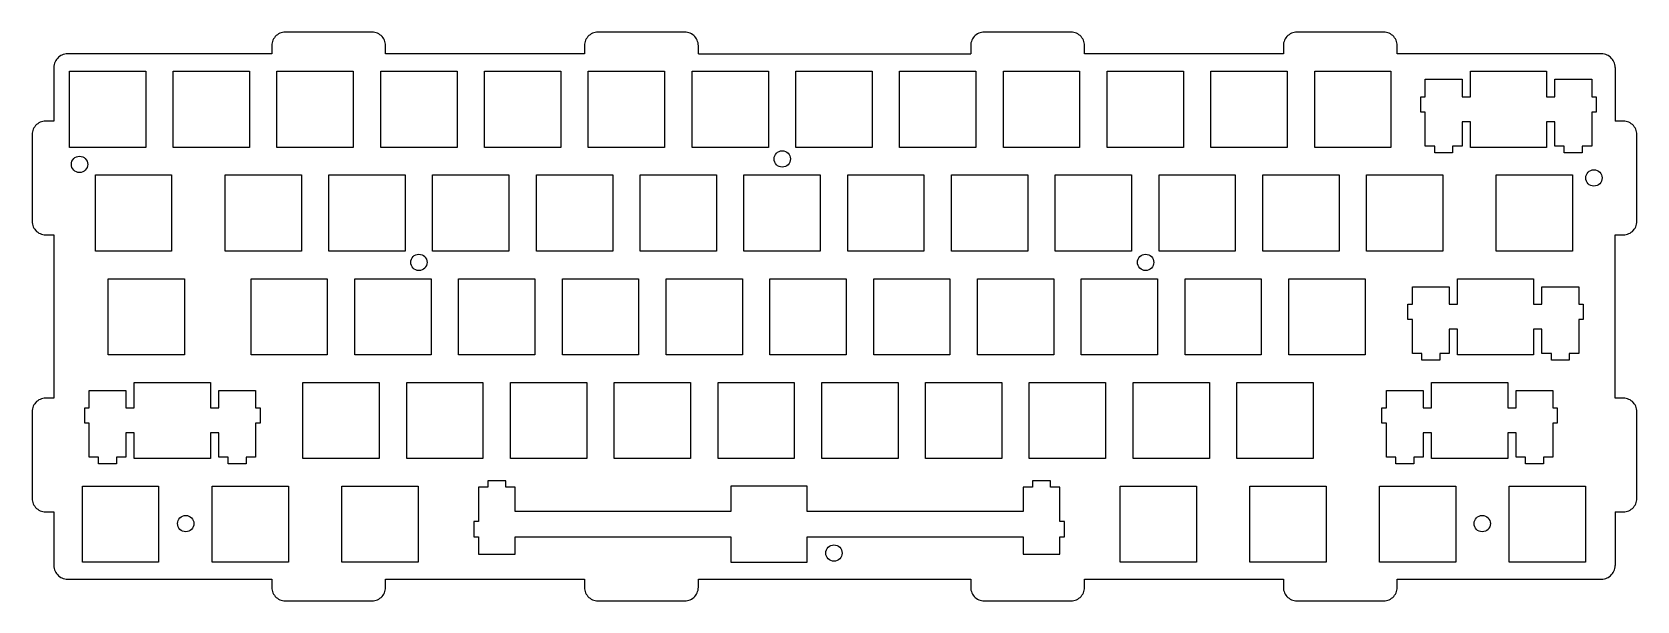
# Model space of a CAD drawing. Extents: x 64 to 359, y -99 to 5.
import ezdxf

# ---------------------------------------------------------------- set-up
doc = ezdxf.new("R2010")
doc.units = 0
doc.header["$MEASUREMENT"] = 0
doc.layers.add('02___PRT_ALL_AXES', color=7, linetype='Continuous')

msp = doc.modelspace()

# ---------------------------------------------------------------- linework, layer by layer
for p, q in [((108.51, 3.17), (108.47, 2.91)), ((108.58, 3.42), (108.51, 3.17)), ((108.67, 3.67), (108.58, 3.42)), ((108.79, 3.9), (108.67, 3.67)), ((108.93, 4.12), (108.79, 3.9)), ((109.1, 4.32), (108.93, 4.12)), ((109.28, 4.51), (109.1, 4.32)), ((109.49, 4.67), (109.28, 4.51)), ((109.71, 4.81), (109.49, 4.67)), ((109.94, 4.93), (109.71, 4.81)), ((110.18, 5.03), (109.94, 4.93)), ((110.44, 5.09), (110.18, 5.03)), ((110.69, 5.14), (110.44, 5.09)), ((110.96, 5.15), (110.69, 5.14)), ((126.86, 5.15), (110.96, 5.15)), ((127.12, 5.14), (126.86, 5.15)), ((127.37, 5.09), (127.12, 5.14)), ((127.63, 5.03), (127.37, 5.09)), ((127.87, 4.93), (127.63, 5.03)), ((128.11, 4.81), (127.87, 4.93)), ((128.32, 4.67), (128.11, 4.81)), ((128.53, 4.51), (128.32, 4.67)), ((128.71, 4.32), (128.53, 4.51)), ((128.88, 4.12), (128.71, 4.32)), ((129.02, 3.9), (128.88, 4.12)), ((129.14, 3.67), (129.02, 3.9)), ((129.23, 3.42), (129.14, 3.67)), ((129.3, 3.17), (129.23, 3.42)), ((129.34, 2.91), (129.3, 3.17)), ((165.91, 3.17), (165.87, 2.91)), ((165.98, 3.42), (165.91, 3.17)), ((166.07, 3.67), (165.98, 3.42)), ((166.19, 3.9), (166.07, 3.67)), ((166.33, 4.12), (166.19, 3.9)), ((166.5, 4.32), (166.33, 4.12)), ((166.68, 4.51), (166.5, 4.32)), ((166.89, 4.67), (166.68, 4.51)), ((167.11, 4.81), (166.89, 4.67)), ((167.34, 4.93), (167.11, 4.81)), ((167.58, 5.03), (167.34, 4.93)), ((167.84, 5.09), (167.58, 5.03)), ((168.09, 5.14), (167.84, 5.09)), ((168.36, 5.15), (168.09, 5.14)), ((184.26, 5.15), (168.36, 5.15)), ((184.52, 5.14), (184.26, 5.15)), ((184.77, 5.09), (184.52, 5.14)), ((185.03, 5.03), (184.77, 5.09)), ((185.27, 4.93), (185.03, 5.03)), ((185.51, 4.81), (185.27, 4.93)), ((185.72, 4.67), (185.51, 4.81)), ((185.93, 4.51), (185.72, 4.67)), ((186.11, 4.32), (185.93, 4.51)), ((186.28, 4.12), (186.11, 4.32)), ((186.42, 3.9), (186.28, 4.12)), ((186.54, 3.67), (186.42, 3.9)), ((186.63, 3.42), (186.54, 3.67)), ((186.7, 3.17), (186.63, 3.42)), ((186.74, 2.91), (186.7, 3.17)), ((236.81, 3.17), (236.77, 2.91)), ((236.88, 3.42), (236.81, 3.17)), ((236.97, 3.67), (236.88, 3.42)), ((237.09, 3.9), (236.97, 3.67)), ((237.23, 4.12), (237.09, 3.9)), ((237.4, 4.32), (237.23, 4.12)), ((237.58, 4.51), (237.4, 4.32)), ((237.79, 4.67), (237.58, 4.51)), ((238.01, 4.81), (237.79, 4.67)), ((238.24, 4.93), (238.01, 4.81)), ((238.48, 5.03), (238.24, 4.93)), ((238.74, 5.09), (238.48, 5.03)), ((238.99, 5.14), (238.74, 5.09)), ((239.26, 5.15), (238.99, 5.14)), ((255.16, 5.15), (239.26, 5.15)), ((255.42, 5.14), (255.16, 5.15)), ((255.67, 5.09), (255.42, 5.14)), ((255.93, 5.03), (255.67, 5.09)), ((256.17, 4.93), (255.93, 5.03)), ((256.41, 4.81), (256.17, 4.93)), ((256.62, 4.67), (256.41, 4.81)), ((256.83, 4.51), (256.62, 4.67)), ((257.01, 4.32), (256.83, 4.51)), ((257.18, 4.12), (257.01, 4.32)), ((257.32, 3.9), (257.18, 4.12)), ((257.44, 3.67), (257.32, 3.9)), ((257.53, 3.42), (257.44, 3.67)), ((257.6, 3.17), (257.53, 3.42)), ((257.64, 2.91), (257.6, 3.17)), ((294.21, 3.17), (294.17, 2.91)), ((294.28, 3.42), (294.21, 3.17)), ((294.37, 3.67), (294.28, 3.42)), ((294.49, 3.9), (294.37, 3.67)), ((294.63, 4.12), (294.49, 3.9)), ((294.8, 4.32), (294.63, 4.12)), ((294.98, 4.51), (294.8, 4.32)), ((295.19, 4.67), (294.98, 4.51)), ((295.41, 4.81), (295.19, 4.67)), ((295.64, 4.93), (295.41, 4.81)), ((295.88, 5.03), (295.64, 4.93)), ((296.14, 5.09), (295.88, 5.03)), ((296.39, 5.14), (296.14, 5.09)), ((296.66, 5.15), (296.39, 5.14)), ((312.56, 5.15), (296.66, 5.15)), ((312.82, 5.14), (312.56, 5.15)), ((313.07, 5.09), (312.82, 5.14)), ((313.33, 5.03), (313.07, 5.09)), ((313.57, 4.93), (313.33, 5.03)), ((313.81, 4.81), (313.57, 4.93)), ((314.02, 4.67), (313.81, 4.81)), ((314.23, 4.51), (314.02, 4.67)), ((314.41, 4.32), (314.23, 4.51)), ((314.58, 4.12), (314.41, 4.32)), ((314.72, 3.9), (314.58, 4.12)), ((314.84, 3.67), (314.72, 3.9)), ((314.93, 3.42), (314.84, 3.67)), ((315, 3.17), (314.93, 3.42)), ((315.04, 2.91), (315, 3.17)), ((68.93, 0.12), (68.79, -0.1)), ((69.1, 0.32), (68.93, 0.12)), ((69.28, 0.51), (69.1, 0.32)), ((69.49, 0.67), (69.28, 0.51)), ((69.71, 0.82), (69.49, 0.67)), ((69.94, 0.93), (69.71, 0.82)), ((70.18, 1.03), (69.94, 0.93)), ((70.44, 1.1), (70.18, 1.03)), ((70.69, 1.14), (70.44, 1.1)), ((70.96, 1.15), (70.69, 1.14)), ((108.46, 1.15), (70.96, 1.15)), ((108.47, 2.91), (108.46, 2.65)), ((108.46, 2.65), (108.46, 1.15)), ((129.36, 2.65), (129.34, 2.91)), ((129.36, 1.15), (129.36, 2.65)), ((165.86, 1.15), (129.36, 1.15)), ((165.87, 2.91), (165.86, 2.65)), ((165.86, 2.65), (165.86, 1.15)), ((186.76, 2.65), (186.74, 2.91)), ((186.76, 1.15), (186.76, 2.65)), ((186.76, 1.15), (236.76, 1.15)), ((236.77, 2.91), (236.76, 2.65)), ((236.76, 2.65), (236.76, 1.15)), ((257.66, 2.65), (257.64, 2.91)), ((257.66, 1.15), (257.66, 2.65)), ((294.16, 1.15), (257.66, 1.15)), ((294.17, 2.91), (294.16, 2.65)), ((294.16, 2.65), (294.16, 1.15)), ((315.06, 2.65), (315.04, 2.91)), ((315.06, 1.15), (315.06, 2.65)), ((352.56, 1.15), (315.06, 1.15)), ((352.82, 1.14), (352.56, 1.15)), ((353.08, 1.1), (352.82, 1.14)), ((353.33, 1.03), (353.08, 1.1)), ((353.57, 0.93), (353.33, 1.03)), ((353.81, 0.82), (353.57, 0.93)), ((354.02, 0.67), (353.81, 0.82)), ((354.23, 0.51), (354.02, 0.67)), ((354.41, 0.32), (354.23, 0.51)), ((354.58, 0.12), (354.41, 0.32)), ((354.72, -0.1), (354.58, 0.12)), ((68.47, -1.09), (68.46, -1.35)), ((68.46, -1.35), (68.46, -11.2)), ((68.51, -0.83), (68.47, -1.09)), ((68.58, -0.58), (68.51, -0.83)), ((68.67, -0.33), (68.58, -0.58)), ((68.79, -0.1), (68.67, -0.33)), ((354.84, -0.33), (354.72, -0.1)), ((354.93, -0.58), (354.84, -0.33)), ((355, -0.83), (354.93, -0.58)), ((355.04, -1.09), (355, -0.83)), ((355.06, -1.35), (355.04, -1.09)), ((355.06, -1.35), (355.06, -11.2)), ((65.49, -11.68), (65.28, -11.84)), ((65.71, -11.53), (65.49, -11.68)), ((65.94, -11.42), (65.71, -11.53)), ((66.18, -11.32), (65.94, -11.42)), ((66.44, -11.25), (66.18, -11.32)), ((66.69, -11.21), (66.44, -11.25)), ((66.96, -11.2), (66.69, -11.21)), ((68.46, -11.2), (66.96, -11.2)), ((356.56, -11.2), (355.06, -11.2)), ((356.82, -11.21), (356.56, -11.2)), ((357.08, -11.25), (356.82, -11.21)), ((357.33, -11.32), (357.08, -11.25)), ((357.57, -11.42), (357.33, -11.32)), ((357.81, -11.53), (357.57, -11.42)), ((358.02, -11.68), (357.81, -11.53)), ((358.23, -11.84), (358.02, -11.68)), ((64.47, -13.44), (64.46, -13.7)), ((64.46, -13.7), (64.46, -29.6)), ((64.51, -13.18), (64.47, -13.44)), ((64.58, -12.93), (64.51, -13.18)), ((64.67, -12.68), (64.58, -12.93)), ((64.79, -12.45), (64.67, -12.68)), ((64.93, -12.23), (64.79, -12.45)), ((65.1, -12.03), (64.93, -12.23)), ((65.28, -11.84), (65.1, -12.03)), ((358.41, -12.03), (358.23, -11.84)), ((358.58, -12.23), (358.41, -12.03)), ((358.72, -12.45), (358.58, -12.23)), ((358.84, -12.68), (358.72, -12.45)), ((358.93, -12.93), (358.84, -12.68)), ((359, -13.18), (358.93, -12.93)), ((359.04, -13.44), (359, -13.18)), ((359.06, -13.7), (359.04, -13.44)), ((359.06, -29.6), (359.06, -13.7)), ((64.46, -29.6), (64.47, -29.86)), ((64.47, -29.86), (64.51, -30.12)), ((64.51, -30.12), (64.58, -30.37)), ((64.58, -30.37), (64.67, -30.62)), ((64.67, -30.62), (64.79, -30.85)), ((64.79, -30.85), (64.93, -31.07)), ((64.93, -31.07), (65.1, -31.27)), ((65.1, -31.27), (65.28, -31.46)), ((65.28, -31.46), (65.49, -31.62)), ((65.49, -31.62), (65.71, -31.77)), ((65.71, -31.77), (65.94, -31.88)), ((65.94, -31.88), (66.18, -31.98)), ((66.18, -31.98), (66.44, -32.05)), ((66.44, -32.05), (66.69, -32.09)), ((66.69, -32.09), (66.96, -32.1)), ((66.96, -32.1), (68.46, -32.1)), ((68.46, -32.1), (68.46, -62.1)), ((355.06, -62.1), (355.06, -32.1)), ((355.06, -32.1), (356.56, -32.1)), ((356.56, -32.1), (356.82, -32.09)), ((356.82, -32.09), (357.08, -32.05)), ((357.08, -32.05), (357.33, -31.98)), ((357.33, -31.98), (357.57, -31.88)), ((357.57, -31.88), (357.81, -31.77)), ((357.81, -31.77), (358.02, -31.62)), ((358.02, -31.62), (358.23, -31.46)), ((358.23, -31.46), (358.41, -31.27)), ((358.41, -31.27), (358.58, -31.07)), ((358.58, -31.07), (358.72, -30.85)), ((358.72, -30.85), (358.84, -30.62)), ((358.84, -30.62), (358.93, -30.37)), ((358.93, -30.37), (359, -30.12)), ((359, -30.12), (359.04, -29.86)), ((359.04, -29.86), (359.06, -29.6)), ((64.47, -64.34), (64.46, -64.6)), ((64.46, -64.6), (64.46, -80.5)), ((64.51, -64.08), (64.47, -64.34)), ((64.58, -63.83), (64.51, -64.08)), ((64.67, -63.58), (64.58, -63.83)), ((64.79, -63.35), (64.67, -63.58)), ((64.93, -63.13), (64.79, -63.35)), ((65.1, -62.93), (64.93, -63.13)), ((65.28, -62.74), (65.1, -62.93)), ((65.49, -62.58), (65.28, -62.74)), ((65.71, -62.43), (65.49, -62.58)), ((65.94, -62.32), (65.71, -62.43)), ((66.18, -62.22), (65.94, -62.32)), ((66.44, -62.15), (66.18, -62.22)), ((66.69, -62.11), (66.44, -62.15)), ((66.96, -62.1), (66.69, -62.11)), ((68.46, -62.1), (66.96, -62.1)), ((356.56, -62.1), (355.06, -62.1)), ((356.82, -62.11), (356.56, -62.1)), ((357.08, -62.15), (356.82, -62.11)), ((357.33, -62.22), (357.08, -62.15)), ((357.57, -62.32), (357.33, -62.22)), ((357.81, -62.43), (357.57, -62.32)), ((358.02, -62.58), (357.81, -62.43)), ((358.23, -62.74), (358.02, -62.58)), ((358.41, -62.93), (358.23, -62.74)), ((358.58, -63.13), (358.41, -62.93)), ((358.72, -63.35), (358.58, -63.13)), ((358.84, -63.58), (358.72, -63.35)), ((358.93, -63.83), (358.84, -63.58)), ((359, -64.08), (358.93, -63.83)), ((359.04, -64.34), (359, -64.08)), ((359.06, -64.6), (359.04, -64.34)), ((359.06, -80.5), (359.06, -64.6)), ((64.46, -80.5), (64.47, -80.76)), ((64.47, -80.76), (64.51, -81.02)), ((64.51, -81.02), (64.58, -81.27)), ((64.58, -81.27), (64.67, -81.52)), ((64.67, -81.52), (64.79, -81.75)), ((64.79, -81.75), (64.93, -81.97)), ((64.93, -81.97), (65.1, -82.17)), ((65.1, -82.17), (65.28, -82.36)), ((65.28, -82.36), (65.49, -82.52)), ((358.02, -82.52), (358.23, -82.36)), ((358.23, -82.36), (358.41, -82.17)), ((358.41, -82.17), (358.58, -81.97)), ((358.58, -81.97), (358.72, -81.75)), ((358.72, -81.75), (358.84, -81.52)), ((358.84, -81.52), (358.93, -81.27)), ((358.93, -81.27), (359, -81.02)), ((359, -81.02), (359.04, -80.76)), ((359.04, -80.76), (359.06, -80.5)), ((65.49, -82.52), (65.71, -82.67)), ((65.71, -82.67), (65.94, -82.78)), ((65.94, -82.78), (66.18, -82.88)), ((66.18, -82.88), (66.44, -82.95)), ((66.44, -82.95), (66.69, -82.99)), ((66.69, -82.99), (66.96, -83)), ((66.96, -83), (68.46, -83)), ((68.46, -83), (68.46, -92.85)), ((355.06, -83), (356.56, -83)), ((355.06, -83), (355.06, -92.85)), ((356.56, -83), (356.82, -82.99)), ((356.82, -82.99), (357.08, -82.95)), ((357.08, -82.95), (357.33, -82.88)), ((357.33, -82.88), (357.57, -82.78)), ((357.57, -82.78), (357.81, -82.67)), ((357.81, -82.67), (358.02, -82.52)), ((68.46, -92.85), (68.47, -93.11)), ((68.47, -93.11), (68.51, -93.37)), ((68.51, -93.37), (68.58, -93.62)), ((68.58, -93.62), (68.67, -93.87)), ((68.67, -93.87), (68.79, -94.1)), ((68.79, -94.1), (68.93, -94.32)), ((354.58, -94.32), (354.72, -94.1)), ((354.72, -94.1), (354.84, -93.87)), ((354.84, -93.87), (354.93, -93.62)), ((354.93, -93.62), (355, -93.37)), ((355, -93.37), (355.04, -93.11)), ((355.04, -93.11), (355.06, -92.85)), ((68.93, -94.32), (69.1, -94.52)), ((69.1, -94.52), (69.28, -94.71)), ((69.28, -94.71), (69.49, -94.87)), ((69.49, -94.87), (69.71, -95.02)), ((69.71, -95.02), (69.94, -95.13)), ((69.94, -95.13), (70.18, -95.23)), ((70.18, -95.23), (70.44, -95.3)), ((70.44, -95.3), (70.69, -95.34)), ((70.69, -95.34), (70.96, -95.35)), ((70.96, -95.35), (108.46, -95.35)), ((108.46, -95.35), (108.46, -96.85)), ((108.46, -96.85), (108.47, -97.11)), ((108.47, -97.11), (108.51, -97.37)), ((129.3, -97.37), (129.34, -97.11)), ((129.34, -97.11), (129.36, -96.85)), ((129.36, -95.35), (165.86, -95.35)), ((129.36, -96.85), (129.36, -95.35)), ((165.86, -95.35), (165.86, -96.85)), ((165.86, -96.85), (165.87, -97.11)), ((165.87, -97.11), (165.91, -97.37)), ((186.7, -97.37), (186.74, -97.11)), ((186.74, -97.11), (186.76, -96.85)), ((186.76, -95.35), (236.76, -95.35)), ((186.76, -96.85), (186.76, -95.35)), ((236.76, -95.35), (236.76, -96.85)), ((236.76, -96.85), (236.77, -97.11)), ((236.77, -97.11), (236.81, -97.37)), ((257.6, -97.37), (257.64, -97.11)), ((257.64, -97.11), (257.66, -96.85)), ((257.66, -95.35), (294.16, -95.35)), ((257.66, -96.85), (257.66, -95.35)), ((294.16, -95.35), (294.16, -96.85)), ((294.16, -96.85), (294.17, -97.11)), ((294.17, -97.11), (294.21, -97.37)), ((315, -97.37), (315.04, -97.11)), ((315.04, -97.11), (315.06, -96.85)), ((315.06, -95.35), (352.56, -95.35)), ((315.06, -96.85), (315.06, -95.35)), ((352.56, -95.35), (352.82, -95.34)), ((352.82, -95.34), (353.08, -95.3)), ((353.08, -95.3), (353.33, -95.23)), ((353.33, -95.23), (353.57, -95.13)), ((353.57, -95.13), (353.81, -95.02)), ((353.81, -95.02), (354.02, -94.87)), ((354.02, -94.87), (354.23, -94.71)), ((354.23, -94.71), (354.41, -94.52)), ((354.41, -94.52), (354.58, -94.32)), ((108.51, -97.37), (108.58, -97.62)), ((108.58, -97.62), (108.67, -97.87)), ((108.67, -97.87), (108.79, -98.1)), ((108.79, -98.1), (108.93, -98.32)), ((108.93, -98.32), (109.1, -98.52)), ((109.1, -98.52), (109.28, -98.71)), ((109.28, -98.71), (109.49, -98.87)), ((109.49, -98.87), (109.71, -99.02)), ((109.71, -99.02), (109.94, -99.13)), ((109.94, -99.13), (110.18, -99.23)), ((110.18, -99.23), (110.44, -99.3)), ((110.44, -99.3), (110.69, -99.34)), ((110.69, -99.34), (110.96, -99.35)), ((110.96, -99.35), (126.86, -99.35)), ((126.86, -99.35), (127.12, -99.34)), ((127.12, -99.34), (127.37, -99.3)), ((127.37, -99.3), (127.63, -99.23)), ((127.63, -99.23), (127.87, -99.13)), ((127.87, -99.13), (128.11, -99.02)), ((128.11, -99.02), (128.32, -98.87)), ((128.32, -98.87), (128.53, -98.71)), ((128.53, -98.71), (128.71, -98.52)), ((128.71, -98.52), (128.88, -98.32)), ((128.88, -98.32), (129.02, -98.1)), ((129.02, -98.1), (129.14, -97.87)), ((129.14, -97.87), (129.23, -97.62)), ((129.23, -97.62), (129.3, -97.37)), ((165.91, -97.37), (165.98, -97.62)), ((165.98, -97.62), (166.07, -97.87)), ((166.07, -97.87), (166.19, -98.1)), ((166.19, -98.1), (166.33, -98.32)), ((166.33, -98.32), (166.5, -98.52)), ((166.5, -98.52), (166.68, -98.71)), ((166.68, -98.71), (166.89, -98.87)), ((166.89, -98.87), (167.11, -99.02)), ((167.11, -99.02), (167.34, -99.13)), ((167.34, -99.13), (167.58, -99.23)), ((167.58, -99.23), (167.84, -99.3)), ((167.84, -99.3), (168.09, -99.34)), ((168.09, -99.34), (168.36, -99.35)), ((168.36, -99.35), (184.26, -99.35)), ((184.26, -99.35), (184.52, -99.34)), ((184.52, -99.34), (184.77, -99.3)), ((184.77, -99.3), (185.03, -99.23)), ((185.03, -99.23), (185.27, -99.13)), ((185.27, -99.13), (185.51, -99.02)), ((185.51, -99.02), (185.72, -98.87)), ((185.72, -98.87), (185.93, -98.71)), ((185.93, -98.71), (186.11, -98.52)), ((186.11, -98.52), (186.28, -98.32)), ((186.28, -98.32), (186.42, -98.1)), ((186.42, -98.1), (186.54, -97.87)), ((186.54, -97.87), (186.63, -97.62)), ((186.63, -97.62), (186.7, -97.37)), ((236.81, -97.37), (236.88, -97.62)), ((236.88, -97.62), (236.97, -97.87)), ((236.97, -97.87), (237.09, -98.1)), ((237.09, -98.1), (237.23, -98.32)), ((237.23, -98.32), (237.4, -98.52)), ((237.4, -98.52), (237.58, -98.71)), ((237.58, -98.71), (237.79, -98.87)), ((237.79, -98.87), (238.01, -99.02)), ((238.01, -99.02), (238.24, -99.13)), ((238.24, -99.13), (238.48, -99.23)), ((238.48, -99.23), (238.74, -99.3)), ((238.74, -99.3), (238.99, -99.34)), ((238.99, -99.34), (239.26, -99.35)), ((239.26, -99.35), (255.16, -99.35)), ((255.16, -99.35), (255.42, -99.34)), ((255.42, -99.34), (255.67, -99.3)), ((255.67, -99.3), (255.93, -99.23)), ((255.93, -99.23), (256.17, -99.13)), ((256.17, -99.13), (256.41, -99.02)), ((256.41, -99.02), (256.62, -98.87)), ((256.62, -98.87), (256.83, -98.71)), ((256.83, -98.71), (257.01, -98.52)), ((257.01, -98.52), (257.18, -98.32)), ((257.18, -98.32), (257.32, -98.1)), ((257.32, -98.1), (257.44, -97.87)), ((257.44, -97.87), (257.53, -97.62)), ((257.53, -97.62), (257.6, -97.37)), ((294.21, -97.37), (294.28, -97.62)), ((294.28, -97.62), (294.37, -97.87)), ((294.37, -97.87), (294.49, -98.1)), ((294.49, -98.1), (294.63, -98.32)), ((294.63, -98.32), (294.8, -98.52)), ((294.8, -98.52), (294.98, -98.71)), ((294.98, -98.71), (295.19, -98.87)), ((295.19, -98.87), (295.41, -99.02)), ((295.41, -99.02), (295.64, -99.13)), ((295.64, -99.13), (295.88, -99.23)), ((295.88, -99.23), (296.14, -99.3)), ((296.14, -99.3), (296.39, -99.34)), ((296.39, -99.34), (296.66, -99.35)), ((296.66, -99.35), (312.56, -99.35)), ((312.56, -99.35), (312.82, -99.34)), ((312.82, -99.34), (313.07, -99.3)), ((313.07, -99.3), (313.33, -99.23)), ((313.33, -99.23), (313.57, -99.13)), ((313.57, -99.13), (313.81, -99.02)), ((313.81, -99.02), (314.02, -98.87)), ((314.02, -98.87), (314.23, -98.71)), ((314.23, -98.71), (314.41, -98.52)), ((314.41, -98.52), (314.58, -98.32)), ((314.58, -98.32), (314.72, -98.1)), ((314.72, -98.1), (314.84, -97.87)), ((314.84, -97.87), (314.93, -97.62)), ((314.93, -97.62), (315, -97.37))]:
    msp.add_line(p, q)
at = {"color": 7, "linetype": 'Continuous'}
for p, q in [((71.31, -16.05), (71.31, -2.05)), ((71.31, -2.05), (85.31, -2.05)), ((85.31, -2.05), (85.31, -16.05)), ((90.36, -16.05), (90.36, -2.05)), ((90.36, -2.05), (104.36, -2.05)), ((104.36, -2.05), (104.36, -16.05)), ((109.41, -16.05), (109.41, -2.05)), ((109.41, -2.05), (123.41, -2.05)), ((123.41, -2.05), (123.41, -16.05)), ((128.46, -16.05), (128.46, -2.05)), ((128.46, -2.05), (142.46, -2.05)), ((142.46, -2.05), (142.46, -16.05)), ((147.51, -16.05), (147.51, -2.05)), ((147.51, -2.05), (161.51, -2.05)), ((161.51, -2.05), (161.51, -16.05)), ((166.56, -16.05), (166.56, -2.05)), ((166.56, -2.05), (180.56, -2.05)), ((180.56, -2.05), (180.56, -16.05)), ((185.61, -16.05), (185.61, -2.05)), ((185.61, -2.05), (199.61, -2.05)), ((199.61, -2.05), (199.61, -16.05)), ((204.66, -16.05), (204.66, -2.05)), ((204.66, -2.05), (218.66, -2.05)), ((218.66, -2.05), (218.66, -16.05)), ((223.71, -16.05), (223.71, -2.05)), ((223.71, -2.05), (237.71, -2.05)), ((237.71, -2.05), (237.71, -16.05)), ((242.76, -16.05), (242.76, -2.05)), ((242.76, -2.05), (256.76, -2.05)), ((256.76, -2.05), (256.76, -16.05)), ((261.81, -16.05), (261.81, -2.05)), ((261.81, -2.05), (275.81, -2.05)), ((275.81, -2.05), (275.81, -16.05)), ((280.86, -2.05), (294.86, -2.05)), ((280.86, -16.05), (280.86, -2.05)), ((294.86, -2.05), (294.86, -16.05)), ((299.91, -2.05), (313.91, -2.05)), ((299.91, -16.05), (299.91, -2.05)), ((313.91, -2.05), (313.91, -16.05)), ((328.48, -2.05), (342.48, -2.05)), ((328.48, -6.75), (328.48, -2.05)), ((342.48, -2.05), (342.48, -6.75)), ((320.21, -3.52), (326.96, -3.52)), ((320.21, -6.75), (320.21, -3.52)), ((326.96, -3.52), (326.96, -6.75)), ((344.01, -3.52), (350.76, -3.52)), ((344.01, -6.75), (344.01, -3.52)), ((350.76, -3.52), (350.76, -6.75)), ((319.38, -6.75), (320.21, -6.75)), ((319.38, -9.55), (319.38, -6.75)), ((326.96, -6.75), (328.48, -6.75)), ((342.48, -6.75), (344.01, -6.75)), ((350.76, -6.75), (351.58, -6.75)), ((351.58, -6.75), (351.58, -9.55)), ((320.21, -9.55), (319.38, -9.55)), ((320.21, -15.82), (320.21, -9.55)), ((328.48, -11.35), (326.96, -11.35)), ((326.96, -11.35), (326.96, -15.82)), ((328.48, -16.05), (328.48, -11.35)), ((344.01, -11.35), (342.48, -11.35)), ((342.48, -11.35), (342.48, -16.05)), ((344.01, -15.82), (344.01, -11.35)), ((351.58, -9.55), (350.76, -9.55)), ((350.76, -9.55), (350.76, -15.82)), ((85.31, -16.05), (71.31, -16.05)), ((104.36, -16.05), (90.36, -16.05)), ((123.41, -16.05), (109.41, -16.05)), ((142.46, -16.05), (128.46, -16.05)), ((161.51, -16.05), (147.51, -16.05)), ((180.56, -16.05), (166.56, -16.05)), ((199.61, -16.05), (185.61, -16.05)), ((218.66, -16.05), (204.66, -16.05)), ((237.71, -16.05), (223.71, -16.05)), ((256.76, -16.05), (242.76, -16.05)), ((275.81, -16.05), (261.81, -16.05)), ((294.86, -16.05), (280.86, -16.05)), ((313.91, -16.05), (299.91, -16.05)), ((321.93, -15.82), (320.21, -15.82)), ((321.93, -17.02), (321.93, -15.82)), ((325.23, -17.02), (321.93, -17.02)), ((326.96, -15.82), (325.23, -15.82)), ((325.23, -15.82), (325.23, -17.02)), ((342.48, -16.05), (328.48, -16.05)), ((345.73, -15.82), (344.01, -15.82)), ((345.73, -17.02), (345.73, -15.82)), ((349.03, -17.02), (345.73, -17.02)), ((350.76, -15.82), (349.03, -15.82)), ((349.03, -15.82), (349.03, -17.02)), ((76.07, -35.1), (76.07, -21.1)), ((76.07, -21.1), (90.07, -21.1)), ((90.07, -21.1), (90.07, -35.1)), ((99.88, -35.1), (99.88, -21.1)), ((99.88, -21.1), (113.88, -21.1)), ((113.88, -21.1), (113.88, -35.1)), ((118.93, -35.1), (118.93, -21.1)), ((118.93, -21.1), (132.94, -21.1)), ((132.94, -21.1), (132.94, -35.1)), ((137.98, -35.1), (137.98, -21.1)), ((137.98, -21.1), (151.99, -21.1)), ((151.99, -21.1), (151.99, -35.1)), ((157.03, -35.1), (157.03, -21.1)), ((157.03, -21.1), (171.04, -21.1)), ((171.04, -21.1), (171.04, -35.1)), ((176.08, -35.1), (176.08, -21.1)), ((176.08, -21.1), (190.08, -21.1)), ((190.08, -21.1), (190.08, -35.1)), ((195.13, -35.1), (195.13, -21.1)), ((195.13, -21.1), (209.14, -21.1)), ((209.14, -21.1), (209.14, -35.1)), ((214.18, -35.1), (214.18, -21.1)), ((214.18, -21.1), (228.18, -21.1)), ((228.18, -21.1), (228.18, -35.1)), ((233.23, -35.1), (233.23, -21.1)), ((233.23, -21.1), (247.24, -21.1)), ((247.24, -21.1), (247.24, -35.1)), ((252.28, -21.1), (266.29, -21.1)), ((252.28, -35.1), (252.28, -21.1)), ((266.29, -21.1), (266.29, -35.1)), ((271.33, -21.1), (285.33, -21.1)), ((271.33, -35.1), (271.33, -21.1)), ((285.33, -21.1), (285.33, -35.1)), ((290.38, -21.1), (304.39, -21.1)), ((290.38, -35.1), (290.38, -21.1)), ((304.39, -21.1), (304.39, -35.1)), ((309.43, -21.1), (323.43, -21.1)), ((309.43, -35.1), (309.43, -21.1)), ((323.43, -21.1), (323.43, -35.1)), ((333.25, -21.1), (347.25, -21.1)), ((333.25, -35.1), (333.25, -21.1)), ((347.25, -21.1), (347.25, -35.1)), ((90.07, -35.1), (76.07, -35.1)), ((113.88, -35.1), (99.88, -35.1)), ((132.94, -35.1), (118.93, -35.1)), ((151.99, -35.1), (137.98, -35.1)), ((171.04, -35.1), (157.03, -35.1)), ((190.08, -35.1), (176.08, -35.1)), ((209.14, -35.1), (195.13, -35.1)), ((228.18, -35.1), (214.18, -35.1)), ((247.24, -35.1), (233.23, -35.1)), ((266.29, -35.1), (252.28, -35.1)), ((285.33, -35.1), (271.33, -35.1)), ((304.39, -35.1), (290.38, -35.1)), ((323.43, -35.1), (309.43, -35.1)), ((347.25, -35.1), (333.25, -35.1)), ((78.45, -54.15), (78.45, -40.15)), ((78.45, -40.15), (92.45, -40.15)), ((92.45, -40.15), (92.45, -54.15)), ((104.65, -54.15), (104.65, -40.15)), ((104.65, -40.15), (118.65, -40.15)), ((118.65, -40.15), (118.65, -54.15)), ((123.7, -54.15), (123.7, -40.15)), ((123.7, -40.15), (137.7, -40.15)), ((137.7, -40.15), (137.7, -54.15)), ((142.75, -54.15), (142.75, -40.15)), ((142.75, -40.15), (156.75, -40.15)), ((156.75, -40.15), (156.75, -54.15)), ((161.8, -54.15), (161.8, -40.15)), ((161.8, -40.15), (175.8, -40.15)), ((175.8, -40.15), (175.8, -54.15)), ((180.85, -54.15), (180.85, -40.15)), ((180.85, -40.15), (194.85, -40.15)), ((194.85, -40.15), (194.85, -50.9)), ((199.9, -50.9), (199.9, -40.15)), ((199.9, -40.15), (213.9, -40.15)), ((213.9, -40.15), (213.9, -54.15)), ((218.95, -54.15), (218.95, -40.15)), ((218.95, -40.15), (232.95, -40.15)), ((232.95, -40.15), (232.95, -54.15)), ((238, -40.15), (252, -40.15)), ((238, -54.15), (238, -40.15)), ((252, -40.15), (252, -54.15)), ((257.05, -40.15), (271.05, -40.15)), ((257.05, -54.15), (257.05, -40.15)), ((271.05, -40.15), (271.05, -54.15)), ((276.1, -40.15), (290.1, -40.15)), ((276.1, -54.15), (276.1, -40.15)), ((290.1, -40.15), (290.1, -54.15)), ((295.15, -40.15), (309.15, -40.15)), ((295.15, -54.15), (295.15, -40.15)), ((309.15, -40.15), (309.15, -54.15)), ((326.1, -40.15), (340.1, -40.15)), ((326.1, -44.85), (326.1, -40.15)), ((340.1, -40.15), (340.1, -44.85)), ((317.83, -41.62), (324.58, -41.62)), ((317.83, -44.85), (317.83, -41.62)), ((324.58, -41.62), (324.58, -44.85)), ((341.63, -41.62), (348.38, -41.62)), ((341.63, -44.85), (341.63, -41.62)), ((348.38, -41.62), (348.38, -44.85)), ((317, -44.85), (317.83, -44.85)), ((317, -47.65), (317, -44.85)), ((324.58, -44.85), (326.1, -44.85)), ((340.1, -44.85), (341.63, -44.85)), ((348.38, -44.85), (349.2, -44.85)), ((349.2, -44.85), (349.2, -47.65)), ((317.83, -47.65), (317, -47.65)), ((317.83, -53.92), (317.83, -47.65)), ((326.1, -49.45), (324.58, -49.45)), ((324.58, -49.45), (324.58, -53.92)), ((326.1, -54.15), (326.1, -49.45)), ((341.63, -49.45), (340.1, -49.45)), ((340.1, -49.45), (340.1, -54.15)), ((341.63, -53.92), (341.63, -49.45)), ((349.2, -47.65), (348.38, -47.65)), ((348.38, -47.65), (348.38, -53.92)), ((194.85, -50.9), (194.85, -54.15)), ((199.9, -54.15), (199.9, -50.9)), ((92.45, -54.15), (78.45, -54.15)), ((118.65, -54.15), (104.65, -54.15)), ((137.7, -54.15), (123.7, -54.15)), ((156.75, -54.15), (142.75, -54.15)), ((175.8, -54.15), (161.8, -54.15)), ((194.85, -54.15), (180.85, -54.15)), ((213.9, -54.15), (199.9, -54.15)), ((232.95, -54.15), (218.95, -54.15)), ((252, -54.15), (238, -54.15)), ((271.05, -54.15), (257.05, -54.15)), ((290.1, -54.15), (276.1, -54.15)), ((309.15, -54.15), (295.15, -54.15)), ((319.55, -53.92), (317.83, -53.92)), ((319.55, -55.12), (319.55, -53.92)), ((322.85, -55.12), (319.55, -55.12)), ((324.58, -53.92), (322.85, -53.92)), ((322.85, -53.92), (322.85, -55.12)), ((340.1, -54.15), (326.1, -54.15)), ((343.35, -53.92), (341.63, -53.92)), ((343.35, -55.12), (343.35, -53.92)), ((346.65, -55.12), (343.35, -55.12)), ((348.38, -53.92), (346.65, -53.92)), ((346.65, -53.92), (346.65, -55.12)), ((74.94, -63.9), (74.94, -60.67)), ((74.94, -60.67), (81.69, -60.67)), ((81.69, -60.67), (81.69, -63.9)), ((83.22, -63.9), (83.22, -59.2)), ((83.22, -59.2), (97.21, -59.2)), ((97.21, -59.2), (97.21, -63.9)), ((98.74, -63.9), (98.74, -60.67)), ((98.74, -60.67), (105.49, -60.67)), ((105.49, -60.67), (105.49, -63.9)), ((114.17, -73.2), (114.17, -59.2)), ((114.17, -59.2), (128.17, -59.2)), ((128.17, -59.2), (128.17, -73.2)), ((133.22, -73.2), (133.22, -59.2)), ((133.22, -59.2), (147.22, -59.2)), ((147.22, -59.2), (147.22, -73.2)), ((152.27, -73.2), (152.27, -59.2)), ((152.27, -59.2), (166.27, -59.2)), ((166.27, -59.2), (166.27, -73.2)), ((171.32, -73.2), (171.32, -59.2)), ((171.32, -59.2), (185.32, -59.2)), ((185.32, -59.2), (185.32, -73.2)), ((190.37, -73.2), (190.37, -59.2)), ((190.37, -59.2), (204.37, -59.2)), ((204.37, -59.2), (204.37, -73.2)), ((209.42, -59.2), (223.42, -59.2)), ((209.42, -73.2), (209.42, -59.2)), ((223.42, -59.2), (223.42, -73.2)), ((228.47, -59.2), (242.47, -59.2)), ((228.47, -73.2), (228.47, -59.2)), ((242.47, -59.2), (242.47, -73.2)), ((247.52, -59.2), (261.52, -59.2)), ((247.52, -73.2), (247.52, -59.2)), ((261.52, -59.2), (261.52, -73.2)), ((266.57, -59.2), (280.57, -59.2)), ((266.57, -73.2), (266.57, -59.2)), ((280.57, -59.2), (280.57, -73.2)), ((285.62, -59.2), (299.62, -59.2)), ((285.62, -73.2), (285.62, -59.2)), ((299.62, -59.2), (299.62, -73.2)), ((313.07, -60.67), (319.81, -60.67)), ((313.07, -63.9), (313.07, -60.67)), ((319.81, -60.67), (319.81, -63.9)), ((321.34, -59.2), (335.34, -59.2)), ((321.34, -63.9), (321.34, -59.2)), ((335.34, -59.2), (335.34, -63.9)), ((336.87, -60.67), (343.61, -60.67)), ((336.87, -63.9), (336.87, -60.67)), ((343.61, -60.67), (343.61, -63.9)), ((74.12, -66.7), (74.12, -63.9)), ((74.12, -63.9), (74.94, -63.9)), ((81.69, -63.9), (83.22, -63.9)), ((97.21, -63.9), (98.74, -63.9)), ((105.49, -63.9), (106.32, -63.9)), ((106.32, -63.9), (106.32, -66.7)), ((312.24, -63.9), (313.07, -63.9)), ((312.24, -66.7), (312.24, -63.9)), ((319.81, -63.9), (321.34, -63.9)), ((335.34, -63.9), (336.87, -63.9)), ((343.61, -63.9), (344.44, -63.9)), ((344.44, -63.9), (344.44, -66.7)), ((74.94, -66.7), (74.12, -66.7)), ((74.94, -72.97), (74.94, -66.7)), ((105.49, -66.7), (105.49, -72.97)), ((106.32, -66.7), (105.49, -66.7)), ((313.07, -66.7), (312.24, -66.7)), ((313.07, -72.97), (313.07, -66.7)), ((344.44, -66.7), (343.61, -66.7)), ((343.61, -66.7), (343.61, -72.97)), ((81.69, -68.5), (81.69, -72.97)), ((83.22, -68.5), (81.69, -68.5)), ((83.22, -73.2), (83.22, -68.5)), ((97.21, -68.5), (97.21, -73.2)), ((98.74, -68.5), (97.21, -68.5)), ((98.74, -72.97), (98.74, -68.5)), ((321.34, -68.5), (319.81, -68.5)), ((319.81, -68.5), (319.81, -72.97)), ((321.34, -73.2), (321.34, -68.5)), ((336.87, -68.5), (335.34, -68.5)), ((335.34, -68.5), (335.34, -73.2)), ((336.87, -72.97), (336.87, -68.5)), ((76.67, -72.97), (74.94, -72.97)), ((76.67, -74.17), (76.67, -72.97)), ((79.96, -72.97), (79.96, -74.17)), ((81.69, -72.97), (79.96, -72.97)), ((97.21, -73.2), (83.22, -73.2)), ((100.46, -72.97), (98.74, -72.97)), ((100.46, -74.17), (100.46, -72.97)), ((103.76, -72.97), (103.76, -74.17)), ((105.49, -72.97), (103.76, -72.97)), ((128.17, -73.2), (114.17, -73.2)), ((147.22, -73.2), (133.22, -73.2)), ((166.27, -73.2), (152.27, -73.2)), ((185.32, -73.2), (171.32, -73.2)), ((204.37, -73.2), (190.37, -73.2)), ((223.42, -73.2), (209.42, -73.2)), ((242.47, -73.2), (228.47, -73.2)), ((261.52, -73.2), (247.52, -73.2)), ((280.57, -73.2), (266.57, -73.2)), ((299.62, -73.2), (285.62, -73.2)), ((314.79, -72.97), (313.07, -72.97)), ((314.79, -74.17), (314.79, -72.97)), ((319.81, -72.97), (318.09, -72.97)), ((318.09, -72.97), (318.09, -74.17)), ((335.34, -73.2), (321.34, -73.2)), ((338.59, -72.97), (336.87, -72.97)), ((338.59, -74.17), (338.59, -72.97)), ((343.61, -72.97), (341.89, -72.97)), ((341.89, -72.97), (341.89, -74.17)), ((79.96, -74.17), (76.67, -74.17)), ((103.76, -74.17), (100.46, -74.17)), ((318.09, -74.17), (314.79, -74.17)), ((341.89, -74.17), (338.59, -74.17)), ((73.69, -92.25), (73.69, -78.25)), ((73.69, -78.25), (87.69, -78.25)), ((87.69, -78.25), (87.69, -92.25)), ((97.5, -92.25), (97.5, -78.25)), ((97.5, -78.25), (111.5, -78.25)), ((111.5, -78.25), (111.5, -92.25)), ((121.32, -92.25), (121.32, -78.25)), ((121.32, -78.25), (135.32, -78.25)), ((135.32, -78.25), (135.32, -92.25)), ((146.38, -78.48), (146.38, -84.75)), ((148.1, -78.48), (146.38, -78.48)), ((148.1, -77.28), (148.1, -78.48)), ((151.4, -77.28), (148.1, -77.28)), ((151.4, -78.48), (151.4, -77.28)), ((153.13, -78.48), (151.4, -78.48)), ((153.13, -82.95), (153.13, -78.48)), ((206.75, -78.25), (192.75, -78.25)), ((192.75, -78.25), (192.75, -82.95)), ((206.75, -82.95), (206.75, -78.25)), ((248.1, -78.48), (246.38, -78.48)), ((246.38, -78.48), (246.38, -82.95)), ((251.4, -77.28), (248.1, -77.28)), ((248.1, -77.28), (248.1, -78.48)), ((251.4, -78.48), (251.4, -77.28)), ((253.13, -78.48), (251.4, -78.48)), ((253.13, -84.75), (253.13, -78.48)), ((264.19, -78.25), (278.19, -78.25)), ((264.19, -92.25), (264.19, -78.25)), ((278.19, -78.25), (278.19, -92.25)), ((288, -78.25), (302, -78.25)), ((288, -92.25), (288, -78.25)), ((302, -78.25), (302, -92.25)), ((311.82, -78.25), (325.81, -78.25)), ((311.82, -92.25), (311.82, -78.25)), ((325.81, -78.25), (325.81, -92.25)), ((335.63, -78.25), (349.63, -78.25)), ((335.63, -92.25), (335.63, -78.25)), ((349.63, -78.25), (349.63, -92.25)), ((145.56, -84.75), (145.56, -87.55)), ((146.38, -84.75), (145.56, -84.75)), ((192.75, -82.95), (153.13, -82.95)), ((246.38, -82.95), (206.75, -82.95)), ((253.95, -84.75), (253.13, -84.75)), ((253.95, -87.55), (253.95, -84.75)), ((145.56, -87.55), (146.38, -87.55)), ((146.38, -87.55), (146.38, -90.78)), ((153.13, -90.78), (153.13, -87.55)), ((153.13, -87.55), (192.75, -87.55)), ((192.75, -87.55), (192.75, -92.25)), ((206.75, -87.55), (246.38, -87.55)), ((206.75, -92.25), (206.75, -87.55)), ((246.38, -87.55), (246.38, -90.78)), ((253.13, -87.55), (253.95, -87.55)), ((253.13, -90.78), (253.13, -87.55)), ((146.38, -90.78), (153.13, -90.78)), ((246.38, -90.78), (253.13, -90.78)), ((87.69, -92.25), (73.69, -92.25)), ((111.5, -92.25), (97.5, -92.25)), ((135.32, -92.25), (121.32, -92.25)), ((192.75, -92.25), (206.75, -92.25)), ((278.19, -92.25), (264.19, -92.25)), ((302, -92.25), (288, -92.25)), ((325.81, -92.25), (311.82, -92.25)), ((349.63, -92.25), (335.63, -92.25))]:
    msp.add_line(p, q, dxfattribs=at)
at = {"layer": '02___PRT_ALL_AXES', "color": 7, "linetype": 'Continuous'}
for centre in [(73.16, -19.15), (202.16, -18.15), (351.16, -21.65), (135.46, -37.15), (268.86, -37.15), (92.66, -85.15), (330.66, -85.15), (211.66, -90.55)]:
    msp.add_circle(centre, 1.5, dxfattribs=at)

doc.saveas('drawing.dxf')
